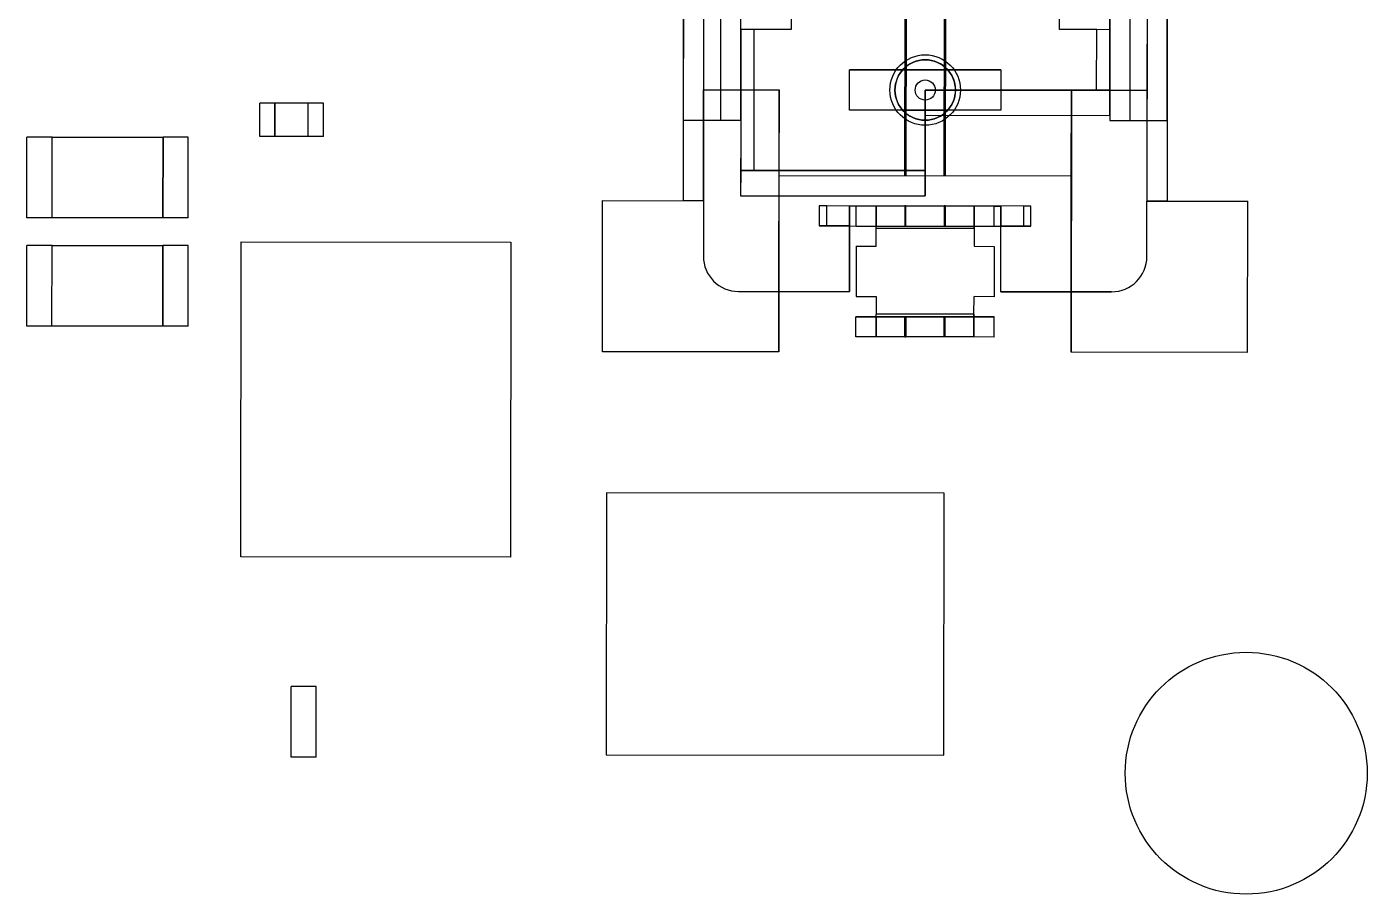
# Model space of a CAD drawing. Extents: x 21 to 75.1, y 333 to 387.
# Drawn here: x 51.45 to 64.75, y 345.9 to 354.5 of the extents above; entities that cross this region are included whole.
import ezdxf

# ---------------------------------------------------------------- set-up
doc = ezdxf.new("R2010")
doc.units = 0
doc.layers.get('0').update_dxf_attribs({"linetype": 'CONTINUOUS'})

msp = doc.modelspace()

# ---------------------------------------------------------------- linework, layer by layer
at = {"color": 7, "linetype": 'CONTINUOUS'}
for p, q in [((58.173, 367.177), (58.161, 352.777)), ((62.573, 367.173), (62.561, 352.773)), ((58.532, 353.576), (58.542, 366.376)), ((62.202, 366.373), (62.192, 353.573)), ((58.172, 366.077), (58.162, 353.877)), ((62.572, 366.073), (62.562, 353.873)), ((60.181, 364.675), (60.171, 353.025)), ((60.551, 353.025), (60.561, 364.675)), ((57.964, 356.677), (57.962, 353.577)), ((58.334, 356.677), (58.332, 353.577)), ((62.394, 356.673), (62.392, 353.573)), ((62.762, 353.573), (62.764, 356.673)), ((57.964, 356.577), (57.961, 352.777)), ((62.764, 356.573), (62.761, 352.773)), ((60.161, 353.025), (60.163, 355.38)), ((60.563, 355.38), (60.561, 353.025)), ((58.533, 354.476), (58.533, 354.976)), ((59.033, 354.976), (59.033, 354.476)), ((61.693, 354.474), (61.693, 354.974)), ((62.193, 354.473), (62.193, 354.973)), ((58.533, 354.476), (58.532, 353.076)), ((58.663, 354.476), (58.533, 354.476)), ((59.033, 354.476), (58.533, 354.476)), ((58.663, 354.476), (58.662, 353.076)), ((59.033, 354.476), (58.663, 354.476)), ((60.163, 354.551), (60.161, 353.025)), ((60.171, 353.025), (60.173, 354.551)), ((60.553, 354.551), (60.551, 353.025)), ((60.561, 353.025), (60.563, 354.551)), ((62.063, 354.474), (61.693, 354.474)), ((62.193, 354.473), (61.693, 354.474)), ((62.062, 353.874), (62.063, 354.474)), ((62.193, 354.473), (62.063, 354.474)), ((62.192, 353.873), (62.193, 354.473)), ((59.612, 354.076), (61.112, 354.074)), ((60.139, 354.075), (59.612, 354.076)), ((59.612, 353.676), (59.612, 354.076)), ((60.586, 354.075), (60.139, 354.075)), ((61.112, 354.074), (60.586, 354.075)), ((61.112, 354.074), (61.112, 353.674)), ((58.161, 352.777), (58.162, 353.877)), ((58.162, 353.877), (58.912, 353.876)), ((58.91, 351.276), (58.912, 353.876)), ((58.912, 353.876), (58.911, 353.026)), ((60.362, 353.075), (60.362, 353.875)), ((60.362, 353.875), (60.362, 353.625)), ((60.362, 353.875), (62.062, 353.874)), ((62.192, 353.873), (60.362, 353.875)), ((61.812, 353.874), (61.81, 351.274)), ((61.811, 353.024), (61.812, 353.874)), ((61.812, 353.874), (62.562, 353.873)), ((62.062, 353.874), (62.192, 353.873)), ((62.192, 353.623), (62.192, 353.873)), ((62.562, 353.873), (62.561, 352.773)), ((53.762, 353.415), (53.762, 353.745)), ((53.912, 353.745), (53.762, 353.745)), ((53.912, 353.415), (53.912, 353.745)), ((54.242, 353.745), (53.912, 353.745)), ((53.912, 353.745), (53.912, 353.415)), ((54.242, 353.415), (54.242, 353.745)), ((54.392, 353.745), (54.242, 353.745)), ((54.392, 353.415), (54.392, 353.745)), ((57.962, 353.577), (57.961, 352.777)), ((57.962, 353.577), (58.532, 353.576)), ((57.962, 353.577), (58.332, 353.577)), ((58.332, 353.577), (58.532, 353.576)), ((58.532, 353.576), (58.531, 352.826)), ((61.112, 353.674), (59.612, 353.676)), ((60.138, 353.675), (59.612, 353.676)), ((60.138, 353.675), (60.586, 353.675)), ((60.362, 353.625), (60.361, 352.825)), ((60.362, 353.625), (62.192, 353.623)), ((61.112, 353.674), (60.586, 353.675)), ((62.192, 353.623), (62.192, 353.573)), ((62.192, 353.573), (62.762, 353.573)), ((62.192, 353.573), (62.392, 353.573)), ((62.392, 353.573), (62.762, 353.573)), ((62.762, 353.573), (62.761, 352.773)), ((53.912, 353.415), (53.762, 353.415)), ((54.242, 353.415), (53.912, 353.415)), ((54.392, 353.415), (54.242, 353.415)), ((51.451, 352.607), (51.452, 353.407)), ((51.702, 353.407), (51.452, 353.407)), ((51.701, 352.607), (51.702, 353.407)), ((51.701, 352.607), (51.702, 353.407)), ((51.702, 353.407), (52.802, 353.406)), ((52.801, 352.606), (52.802, 353.406)), ((52.802, 353.406), (52.801, 352.606)), ((53.052, 353.406), (52.802, 353.406)), ((53.051, 352.606), (53.052, 353.406)), ((58.532, 353.076), (58.531, 352.826)), ((58.532, 353.076), (58.662, 353.076)), ((60.362, 353.075), (58.532, 353.076)), ((58.662, 353.076), (60.362, 353.075)), ((58.911, 353.026), (58.911, 351.876)), ((58.911, 353.026), (61.811, 353.024)), ((60.171, 353.025), (60.161, 353.025)), ((60.361, 352.825), (60.362, 353.075)), ((60.561, 353.025), (60.551, 353.025)), ((61.811, 351.874), (61.811, 353.024)), ((57.16, 351.278), (57.161, 352.778)), ((57.161, 352.778), (58.161, 352.777)), ((58.161, 352.777), (57.961, 352.777)), ((58.161, 352.777), (58.161, 352.227)), ((58.531, 352.826), (60.361, 352.825)), ((62.561, 352.773), (63.561, 352.772)), ((62.561, 352.223), (62.561, 352.773)), ((62.761, 352.773), (62.561, 352.773)), ((63.56, 351.272), (63.561, 352.772)), ((59.386, 352.726), (59.311, 352.726)), ((59.311, 352.726), (59.311, 352.526)), ((61.411, 352.724), (59.311, 352.726)), ((61.336, 352.724), (59.386, 352.726)), ((59.386, 352.526), (59.386, 352.726)), ((59.611, 352.526), (59.611, 352.726)), ((59.611, 352.726), (59.611, 351.876)), ((59.611, 352.726), (59.676, 352.725)), ((59.676, 352.525), (59.676, 352.725)), ((59.676, 352.725), (59.876, 352.725)), ((59.676, 352.725), (61.046, 352.724)), ((59.876, 352.5), (59.876, 352.725)), ((59.876, 352.725), (60.846, 352.725)), ((59.876, 352.725), (59.876, 352.525)), ((60.161, 352.725), (60.161, 352.525)), ((60.171, 352.725), (60.161, 352.725)), ((60.171, 352.525), (60.171, 352.725)), ((60.561, 352.725), (60.551, 352.725)), ((60.551, 352.725), (60.551, 352.525)), ((60.561, 352.725), (60.561, 352.525)), ((60.846, 352.725), (60.846, 352.5)), ((60.846, 352.525), (60.846, 352.725)), ((60.846, 352.725), (61.046, 352.724)), ((61.046, 352.524), (61.046, 352.724)), ((61.046, 352.724), (61.111, 352.724)), ((61.111, 352.724), (61.111, 352.524)), ((61.111, 351.874), (61.111, 352.724)), ((61.336, 352.724), (61.336, 352.524)), ((61.411, 352.724), (61.336, 352.724)), ((61.411, 352.524), (61.411, 352.724)), ((51.701, 352.607), (51.451, 352.607)), ((52.801, 352.606), (51.701, 352.607)), ((53.051, 352.606), (52.801, 352.606)), ((59.611, 352.526), (59.311, 352.526)), ((59.311, 352.526), (59.386, 352.526)), ((59.386, 352.526), (59.611, 352.526)), ((59.611, 352.526), (61.111, 352.524)), ((59.611, 351.876), (59.611, 352.526)), ((59.611, 352.526), (59.676, 352.525)), ((59.676, 352.525), (59.876, 352.525)), ((59.876, 352.5), (59.876, 352.525)), ((59.876, 352.525), (60.846, 352.525)), ((59.876, 352.325), (59.876, 352.5)), ((60.846, 352.5), (59.876, 352.5)), ((60.171, 352.525), (60.161, 352.525)), ((60.561, 352.525), (60.551, 352.525)), ((60.846, 352.5), (60.846, 352.525)), ((60.846, 352.525), (61.046, 352.524)), ((60.846, 352.5), (60.846, 352.325)), ((61.046, 352.524), (61.111, 352.524)), ((61.411, 352.524), (61.111, 352.524)), ((61.111, 352.524), (61.336, 352.524)), ((61.111, 351.874), (61.111, 352.524)), ((61.336, 352.524), (61.411, 352.524)), ((53.573, 349.243), (53.576, 352.368)), ((53.576, 352.368), (56.251, 352.366)), ((56.251, 352.366), (56.248, 349.241)), ((51.45, 351.532), (51.451, 352.332)), ((51.701, 352.332), (51.451, 352.332)), ((51.7, 351.532), (51.701, 352.332)), ((51.7, 351.532), (51.701, 352.332)), ((51.701, 352.332), (52.801, 352.331)), ((52.8, 351.531), (52.801, 352.331)), ((52.801, 352.331), (52.8, 351.531)), ((53.051, 352.331), (52.801, 352.331)), ((53.05, 351.531), (53.051, 352.331)), ((59.676, 352.325), (59.676, 351.825)), ((59.676, 352.325), (59.876, 352.325)), ((60.846, 352.325), (61.046, 352.324)), ((61.046, 352.324), (61.046, 351.824)), ((58.511, 351.876), (58.911, 351.876)), ((58.511, 351.876), (59.611, 351.876)), ((58.911, 351.876), (58.91, 351.276)), ((58.911, 351.876), (59.611, 351.876)), ((59.676, 351.825), (59.876, 351.825)), ((59.876, 351.825), (59.875, 351.65)), ((60.845, 351.65), (60.846, 351.825)), ((61.046, 351.824), (60.846, 351.825)), ((62.211, 351.873), (61.111, 351.874)), ((61.111, 351.874), (61.811, 351.874)), ((61.81, 351.274), (61.811, 351.874)), ((61.811, 351.874), (62.211, 351.873)), ((59.675, 351.425), (59.675, 351.625)), ((59.675, 351.625), (61.045, 351.624)), ((59.875, 351.625), (59.675, 351.625)), ((59.875, 351.425), (59.875, 351.65)), ((60.845, 351.65), (59.875, 351.65)), ((59.875, 351.625), (59.875, 351.65)), ((59.875, 351.625), (59.875, 351.425)), ((60.845, 351.625), (59.875, 351.625)), ((60.17, 351.625), (60.16, 351.625)), ((60.16, 351.425), (60.16, 351.625)), ((60.17, 351.625), (60.17, 351.425)), ((60.55, 351.425), (60.55, 351.625)), ((60.55, 351.625), (60.56, 351.625)), ((60.56, 351.425), (60.56, 351.625)), ((60.845, 351.65), (60.845, 351.425)), ((60.845, 351.625), (60.845, 351.65)), ((61.045, 351.624), (60.845, 351.625)), ((60.845, 351.425), (60.845, 351.625)), ((61.045, 351.424), (61.045, 351.624)), ((51.7, 351.532), (51.45, 351.532)), ((52.8, 351.531), (51.7, 351.532)), ((53.05, 351.531), (52.8, 351.531)), ((61.045, 351.424), (59.675, 351.425)), ((59.875, 351.425), (59.675, 351.425)), ((60.845, 351.425), (59.875, 351.425)), ((60.16, 351.425), (60.17, 351.425)), ((60.56, 351.425), (60.55, 351.425)), ((61.045, 351.424), (60.845, 351.425)), ((58.91, 351.276), (57.16, 351.278)), ((63.56, 351.272), (61.81, 351.274)), ((57.199, 349.878), (57.197, 347.278)), ((60.549, 349.875), (57.199, 349.878)), ((60.547, 347.275), (60.549, 349.875)), ((56.248, 349.241), (53.573, 349.243)), ((54.071, 347.256), (54.071, 347.958)), ((54.322, 347.958), (54.071, 347.958)), ((54.322, 347.256), (54.322, 347.958)), ((54.322, 347.256), (54.071, 347.256)), ((57.197, 347.278), (60.547, 347.275))]:
    msp.add_line(p, q, dxfattribs=at)
for centre, radius in [((60.362, 353.875), 0.35), ((60.362, 353.875), 0.35), ((60.362, 353.875), 0.3), ((60.362, 353.875), 0.1), ((63.546, 347.096), 1.2), ((63.546, 347.096), 1.2)]:
    msp.add_circle(centre, radius, dxfattribs=at)
for centre, radius, start, end in [((60.362, 353.875), 0.3, 41.7644, 138.1437), ((60.362, 353.875), 0.3, 138.1437, 221.7644), ((60.362, 353.875), 0.3, 318.1437, 41.7644), ((60.362, 353.875), 0.3, 221.7644, 318.1437), ((58.511, 352.226), 0.35, 179.9541, 269.9541), ((58.511, 352.226), 0.35, 179.9541, 269.9541), ((62.211, 352.223), 0.35, 269.9541, 359.9541), ((62.211, 352.223), 0.35, 269.9541, 359.9541)]:
    msp.add_arc(centre, radius, start, end, dxfattribs=at)

doc.saveas('drawing.dxf')
